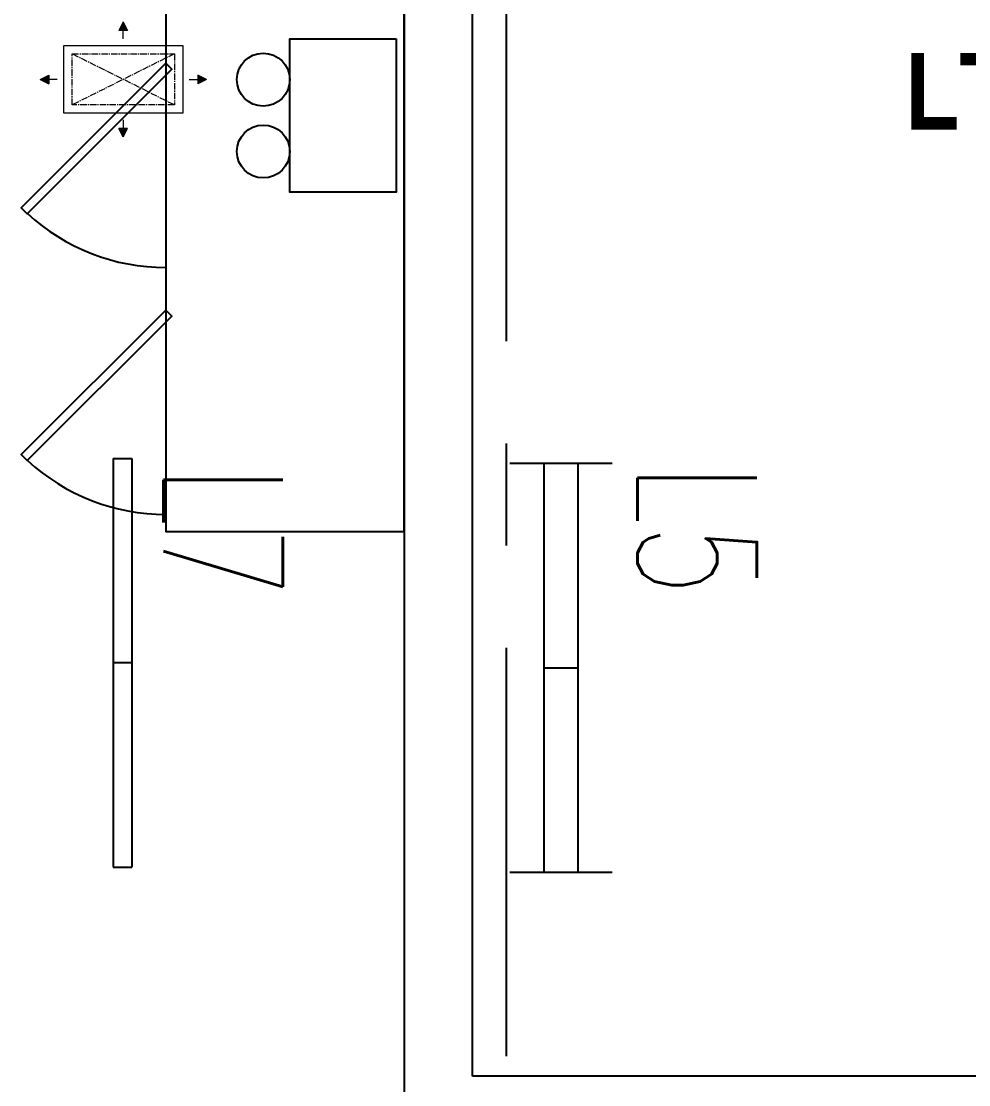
# Model space of a CAD drawing. Header units: millimetres. Extents: x -92759 to 184353, y -15225 to 86714.
# Drawn here: x -41757 to -38976, y 73216 to 76339 of the extents above; entities that cross this region are included whole.
import ezdxf

# ---------------------------------------------------------------- set-up
doc = ezdxf.new("R2010")
doc.units = ezdxf.units.MM
doc.linetypes.add('CENTER2', pattern=[28.575, 19.05, -3.175, 3.175, -3.175])
doc.linetypes.add('IDA - Grid Line', pattern=[2100, 1200, -300, 300, -300])
for name, color, linetype in [('0-1', 9, 'Continuous'), ('0-L5', 1, 'Continuous'), ('0-L7', 1, 'Continuous'), ('A-_ROOMNAME_A', 8, 'Continuous'), ('A-_WALLPRTN_E', 8, 'Continuous'), ('E-EM LIGHT', 1, 'Continuous'), ('E-legend', 1, 'Continuous'), ('E-LIGHT----E', 1, 'Continuous'), ('M-ACMV_FCU', 5, 'Continuous')]:
    doc.layers.add(name, color=color, linetype=linetype)
for name, color, linetype, true_color in [('1599_FURN_RHH_BLK8 _NEW__1ST STY_dwg _2_-1', 7, 'Continuous', 0xaaaaaa), ('A-_FURN--4', 7, 'Continuous', 0xaaaaaa), ('S-_ANOTGRID_E-1', 9, 'IDA - Grid Line', 0x808080)]:
    doc.layers.add(name, color=color, linetype=linetype, true_color=true_color)
doc.layers.add('M-ACMV_FAD', color=3, linetype='Continuous', lineweight=18)
doc.layers.add('M-ACMV_FAG', color=3, linetype='Continuous', lineweight=25)
doc.styles.add('Arial Narrow_B_1', font='ARIALNB.TTF', dxfattribs={"height": 300})
doc.styles.add('Simplex', font='simplex_.ttf', dxfattribs={"width": 0.7, "height": 450})
doc.styles.add('T3', font='simplex.shx', dxfattribs={"width": 0.7, "height": 300})

# ---------------------------------------------------------------- blocks, each defined once
blk = doc.blocks.new('1599_FURN_RHH_BLK8 _NEW__1ST STY_dwg _2_-10346281-BLK8_RHH_1ST STOREY PLAN')
at = {"layer": 'A-_FURN--4', "flags": 128}
for points in [[(-5155.1, -2350), (-5855.1, -2350), (-5855.1, -4500), (-5155.1, -4500)], [(-5855.1, -3125), (-6279.4, -3549.3), (-6261.7, -3566.9), (-5837.4, -3142.7)], [(-5855.1, -3850), (-6279.4, -4274.3), (-6261.7, -4291.9), (-5837.4, -3867.7)]]:
    blk.add_lwpolyline(points, close=True, dxfattribs=at)
at = {"layer": 'A-_FURN--4'}
for centre in [(-5855.1, -3125), (-5855.1, -3850)]:
    blk.add_arc(centre, 600, 227.388, 270, dxfattribs=at)
blk = doc.blocks.new('A$Cb2bf8f38')
at = {"layer": 'A-_WALLPRTN_E'}
for p, q in [((2300, 46200), (2300, 40650)), ((2500, 40700), (2500, 46200)), ((7200, 40700), (2500, 40700))]:
    blk.add_line(p, q, dxfattribs=at)
at = {"layer": 'S-_ANOTGRID_E-1'}
blk.add_line((2600, -20141.4), (2600, 53272.8), dxfattribs=at)
at = {"layer": '1599_FURN_RHH_BLK8 _NEW__1ST STY_dwg _2_-1'}
blk.add_blockref('1599_FURN_RHH_BLK8 _NEW__1ST STY_dwg _2_-10346281-BLK8_RHH_1ST STOREY PLAN', (7455.1, 46800), dxfattribs=at)
at = {"layer": 'A-_ROOMNAME_A', "insert": (3771.5, 43705.3), "char_height": 225, "width": 2777.847, "attachment_point": 1, "style": 'Arial Narrow_B_1'}
blk.add_mtext('LT SWITCH ROOM', dxfattribs=at)
blk = doc.blocks.new('L7')
at = {"layer": 'E-LIGHT----E'}
for p, q in [((-600, -27), (-600, 27)), ((-600, 27), (600, 27)), ((0, 27), (0, -27)), ((600, -27), (600, 27)), ((-600, -27), (600, -27))]:
    blk.add_line(p, q, dxfattribs=at)
at = {"layer": 'E-LIGHT----E', "lineweight": 18, "style": 'T3', "width": 0.7}
blk.add_text('L7', height=350, dxfattribs=at).set_placement((-579.7, 120.4))
blk = doc.blocks.new('L5')
at = {"layer": 'E-legend', "lineweight": 25}
for p, q in [((-46746.8, -79941.2), (-46746.8, -80241.2)), ((-45546.8, -80241.2), (-45546.8, -79941.2)), ((-46746.8, -80041.2), (-45546.8, -80041.2)), ((-46146.8, -80141.2), (-46146.8, -80041.2)), ((-46746.8, -80141.2), (-45546.8, -80141.2))]:
    blk.add_line(p, q, dxfattribs=at)
at = {"layer": 'E-legend', "lineweight": 25, "style": 'Simplex', "width": 0.7}
blk.add_text('L5', height=350, dxfattribs=at).set_placement((-46746.7, -79866.1))
blk = doc.blocks.new('mickey mouse ltg')
at = {"layer": 'E-EM LIGHT'}
blk.add_lwpolyline([(-352.5, 0), (93.2, 0), (93.2, -309.1), (-352.5, -309.1)], close=True, dxfattribs=at)
for centre in [(-233.8, -386.1), (-24.6, -386.1)]:
    blk.add_circle(centre, 77, dxfattribs=at)
blk = doc.blocks.new('E2')
at = {"layer": 'E-legend', "lineweight": 25, "xscale": 1.009134083687406, "yscale": 1.009134083687406, "zscale": 1.009134083687406, "rotation": 179.9999999999651}
blk.add_blockref('mickey mouse ltg', (-440506.3, 381156.8), dxfattribs=at)
blk = doc.blocks.new('EL_B8_L1_R4')
at = {"color": 0, "linetype": 'ByBlock', "lineweight": 0, "rotation": 90}
blk.add_blockref('E2', (394225.4, 443338.8), dxfattribs=at)
at = {"layer": '0-L5', "rotation": 270}
blk.add_blockref('L5', (93643.8, -44805.6), dxfattribs=at)
at = {"layer": '0-L7', "rotation": 270}
blk.add_blockref('L7', (12265.8, 1355.9), dxfattribs=at)
blk = doc.blocks.new('A$C9e768286')
at = {"layer": 'M-ACMV_FAG', "lineweight": 5}
h = blk.add_hatch(color=3, dxfattribs=at)
h.dxf.hatch_style = 1
h.paths.add_polyline_path([(-12.6, 143.9), (12.6, 143.9), (0, 169)])
h = blk.add_hatch(color=3, dxfattribs=at)
h.dxf.hatch_style = 1
h.paths.add_polyline_path([(-218.9, -12.6), (-218.9, 12.6), (-244, 0)])
h = blk.add_hatch(color=3, dxfattribs=at)
h.dxf.hatch_style = 1
h.paths.add_polyline_path([(244, 0), (218.9, 12.6), (218.9, -12.6)])
h = blk.add_hatch(color=3, dxfattribs=at)
h.dxf.hatch_style = 1
h.paths.add_polyline_path([(0, -169), (12.6, -143.9), (-12.6, -143.9)])
at = {"layer": 'M-ACMV_FAD', "color": 3, "lineweight": 5}
blk.add_lwpolyline([(-174.5, -99.5), (-174.5, 99.5), (174.5, 99.5), (174.5, -99.5)], close=True, dxfattribs=at)
at = {"layer": 'M-ACMV_FAG', "color": 3, "lineweight": 5}
for p, q in [((0, 169), (-12.6, 143.9)), ((0, 169), (12.6, 143.9)), ((12.6, 143.9), (-12.6, 143.9)), ((0, 118.8), (0, 143.9)), ((-244, 0), (-218.9, 12.6)), ((-244, 0), (-218.9, -12.6)), ((-218.9, 12.6), (-218.9, -12.6)), ((-193.8, 0), (-218.9, 0)), ((193.8, 0), (218.9, 0)), ((218.9, 12.6), (218.9, -12.6)), ((244, 0), (218.9, 12.6)), ((244, 0), (218.9, -12.6)), ((0, -118.8), (0, -143.9)), ((12.6, -143.9), (-12.6, -143.9)), ((0, -169), (-12.6, -143.9)), ((0, -169), (12.6, -143.9))]:
    blk.add_line(p, q, dxfattribs=at)
at = {"layer": 'M-ACMV_FAG', "color": 3, "linetype": 'CENTER2', "lineweight": 5}
for p, q in [((150, -75), (-150, 75)), ((150, 75), (-150, -75))]:
    blk.add_line(p, q, dxfattribs=at)
blk.add_lwpolyline([(-150, -75), (-150, 75), (150, 75), (150, -75)], close=True, dxfattribs=at)
blk = doc.blocks.new('ACMV_B8L1_R9')
at = {"layer": 'M-ACMV_FAD'}
blk.add_blockref('A$C9e768286', (248345, -33785.9), dxfattribs=at)

msp = doc.modelspace()

# ---------------------------------------------------------------- block references
at = {"layer": '0-1'}
msp.add_blockref('A$Cb2bf8f38', (-42933, 32541.2), dxfattribs=at)

# ---------------------------------------------------------------- next in the draw order: block references
at = {"color": 0}
msp.add_blockref('EL_B8_L1_R4', (-53725.9, 73099.6), dxfattribs=at)

# ---------------------------------------------------------------- next in the draw order: block references
at = {"layer": 'M-ACMV_FCU', "color": 5}
msp.add_blockref('ACMV_B8L1_R9', (-289803, 109954.6), dxfattribs=at)

doc.saveas('drawing.dxf')
